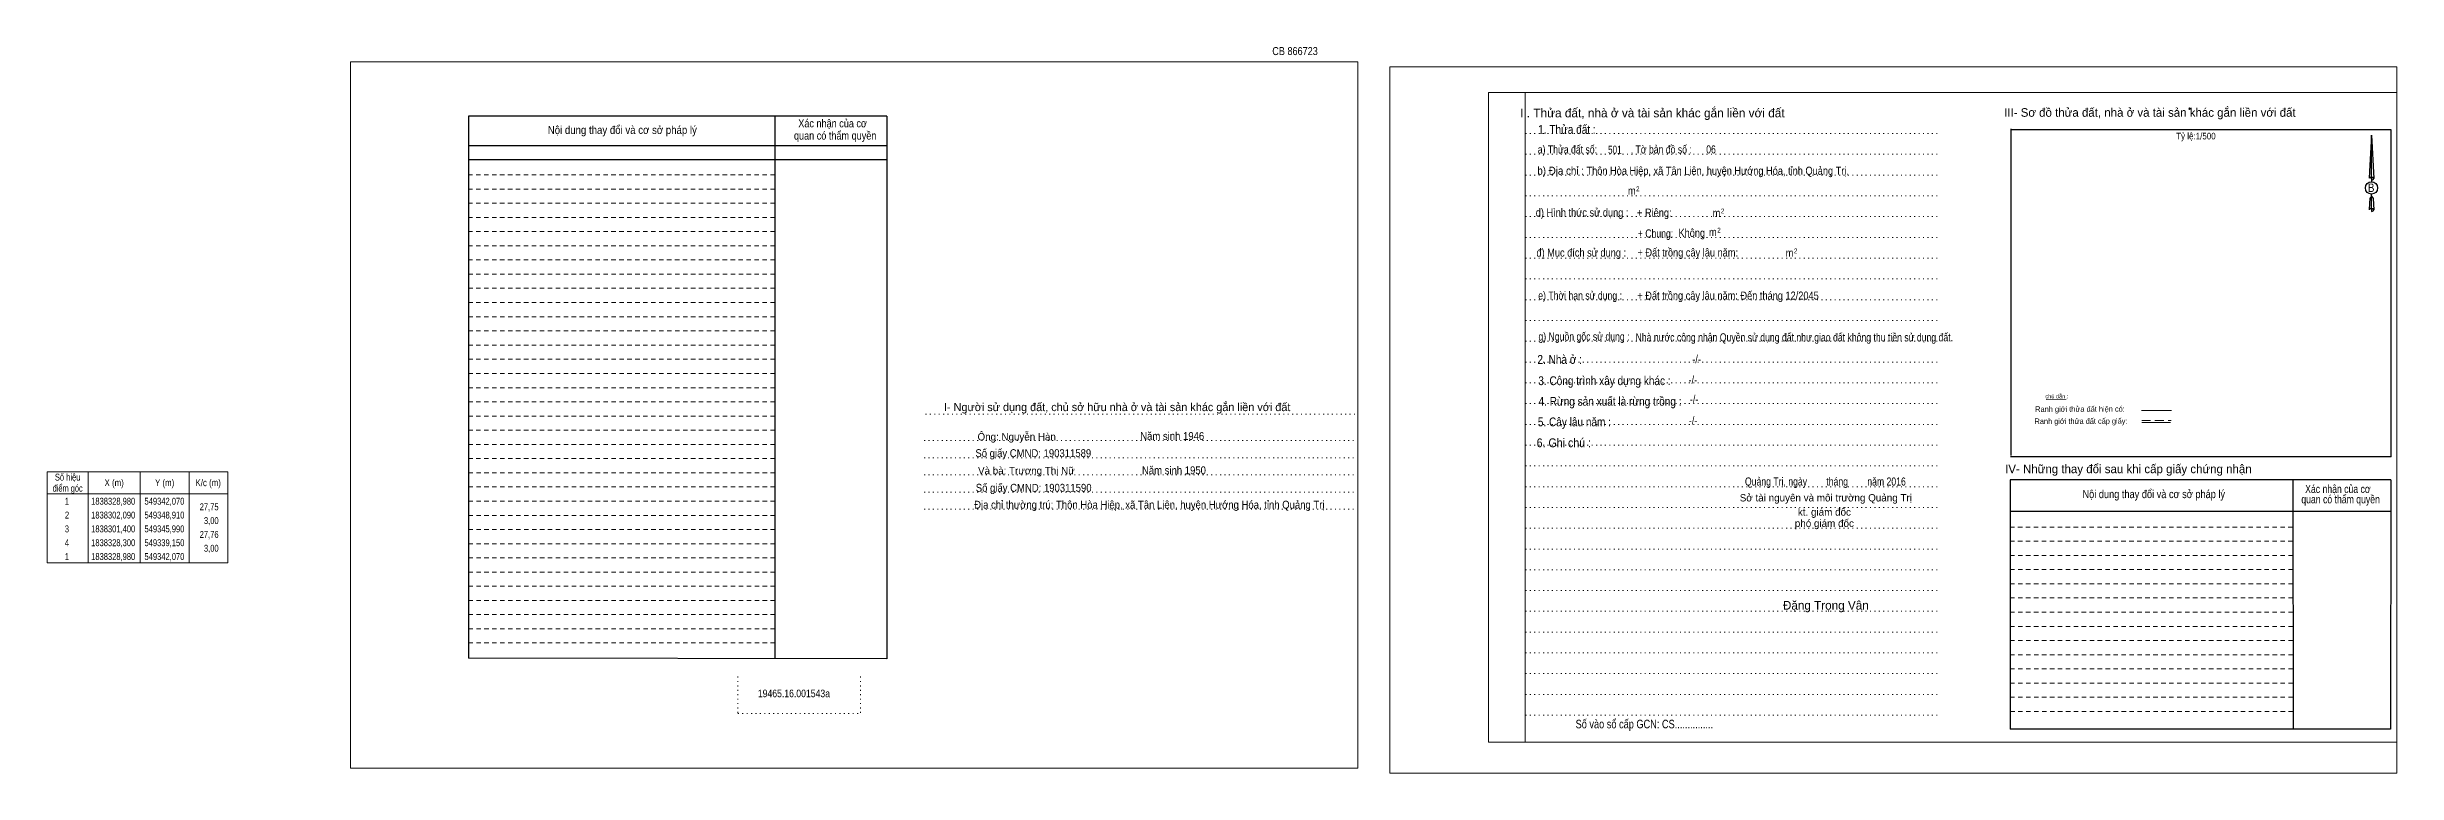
# Model space of a CAD drawing. Header units: metres. Extents: x 548910 to 549896, y 1838215 to 1838383.
# Drawn here: x 549416.9 to 549895.6, y 1838215.1 to 1838363.2 of the extents above; entities that cross this region are included whole.
import ezdxf
from ezdxf.enums import TextEntityAlignment as Align

# ---------------------------------------------------------------- set-up
doc = ezdxf.new("R2010")
doc.units = ezdxf.units.M
doc.header["$LTSCALE"] = 0.6
doc.header["$PDMODE"] = 32
doc.header["$PDSIZE"] = 0.3
for name, pattern in [('DOTTED', [1.5, 0.3, -1.2]), ('MEDIUM_DASHED', [4.5, 3, -1.5]), ('SHORT_DASHED', [2.7, 1.5, -1.2])]:
    doc.linetypes.add(name, pattern=pattern)
for name, color, linetype, lineweight in [('1', 7, 'DOTTED', 13), ('18', 7, 'Continuous', 13), ('2', 7, 'SHORT_DASHED', 13), ('28', 7, 'Continuous', 13), ('55', 7, 'Continuous', 13), ('63', 7, 'Continuous', 13)]:
    doc.layers.add(name, color=color, linetype=linetype, lineweight=lineweight)
doc.layers.add('40', color=7, linetype='Continuous')

msp = doc.modelspace()

# ---------------------------------------------------------------- linework, layer by layer
at = {"layer": '1', "linetype": 'Continuous'}
for p, q in [((549710.53, 1838353.95), (549895.63, 1838353.95)), ((549710.53, 1838353.95), (549710.53, 1838221.45)), ((549895.63, 1838353.95), (549895.63, 1838220.33)), ((549710.53, 1838221.45), (549895.63, 1838221.45))]:
    msp.add_line(p, q, dxfattribs=at)
at = {"layer": '1'}
for p, q in [((549718.03, 1838353.95), (549718.03, 1838221.45)), ((549718.03, 1838353.95), (549718.03, 1838221.45)), ((549718.09, 1838345.55), (549802.63, 1838345.55)), ((549718.09, 1838341.31), (549802.63, 1838341.31)), ((549718.09, 1838337.07), (549802.63, 1838337.07)), ((549718.09, 1838332.85), (549802.63, 1838332.85)), ((549718.09, 1838328.61), (549802.63, 1838328.61)), ((549718.09, 1838324.37), (549802.63, 1838324.37)), ((549718.09, 1838320.13), (549802.63, 1838320.13)), ((549718.09, 1838315.91), (549802.63, 1838315.91)), ((549718.09, 1838311.65), (549802.63, 1838311.65)), ((549718.09, 1838307.43), (549802.63, 1838307.43)), ((549718.09, 1838303.19), (549802.63, 1838303.19)), ((549718.09, 1838298.95), (549802.63, 1838298.95)), ((549718.09, 1838294.71), (549802.63, 1838294.71)), ((549718.09, 1838290.49), (549802.63, 1838290.49)), ((549595.87, 1838288.33), (549683.93, 1838288.33)), ((549718.09, 1838286.25), (549802.63, 1838286.25)), ((549595.59, 1838282.93), (549683.63, 1838282.93)), ((549718.09, 1838282.01), (549802.63, 1838282.01)), ((549595.59, 1838279.43), (549683.63, 1838279.43)), ((549595.59, 1838275.93), (549683.63, 1838275.93)), ((549718.09, 1838277.77), (549802.63, 1838277.77)), ((549595.59, 1838272.43), (549683.63, 1838272.43)), ((549718.09, 1838273.53), (549802.63, 1838273.53)), ((549595.59, 1838268.93), (549683.63, 1838268.93)), ((549718.09, 1838269.31), (549802.63, 1838269.31)), ((549718.09, 1838265.07), (549802.63, 1838265.07)), ((549718.09, 1838260.83), (549802.63, 1838260.83)), ((549718.09, 1838256.59), (549802.63, 1838256.59)), ((549718.09, 1838252.37), (549802.63, 1838252.37)), ((549718.09, 1838248.13), (549802.63, 1838248.13)), ((549718.09, 1838243.89), (549802.63, 1838243.89)), ((549718.09, 1838239.65), (549802.63, 1838239.65)), ((549557.65, 1838234.81), (549557.65, 1838227.29)), ((549582.63, 1838234.81), (549582.63, 1838227.29)), ((549718.09, 1838235.43), (549802.63, 1838235.43)), ((549718.09, 1838231.19), (549802.63, 1838231.19)), ((549557.65, 1838227.29), (549582.63, 1838227.29)), ((549718.09, 1838226.95), (549802.63, 1838226.95))]:
    msp.add_line(p, q, dxfattribs=at)
at = {"layer": '1', "linetype": 'Continuous'}
for points in [[(549478.75, 1838216.15), (549683.95, 1838216.15), (549683.95, 1838360.15), (549478.75, 1838360.15)], [(549478.75, 1838360.15), (549683.95, 1838360.15), (549683.95, 1838216.15), (549478.75, 1838216.15)], [(549478.75, 1838216.15), (549683.95, 1838216.15), (549683.95, 1838360.15), (549478.75, 1838360.15)], [(549690.43, 1838215.15), (549895.63, 1838215.15), (549895.63, 1838359.15), (549690.43, 1838359.15)], [(549718.03, 1838353.95), (549895.63, 1838353.95), (549895.63, 1838221.45), (549718.03, 1838221.45)]]:
    msp.add_lwpolyline(points, close=True, dxfattribs=at)
at = {"layer": '18', "lineweight": 25}
for p, q in [((549890.43, 1838345.25), (549890.91, 1838336.41)), ((549890.43, 1838345.25), (549890.91, 1838336.41)), ((549890.43, 1838345.25), (549890.91, 1838336.41)), ((549890.05, 1838337.79), (549889.97, 1838336.43)), ((549890.43, 1838336.71), (549890.43, 1838336.37)), ((549890.43, 1838336.37), (549890.43, 1838336.11)), ((549890.43, 1838336.11), (549890.43, 1838335.77)), ((549890.43, 1838336.11), (549890.43, 1838335.77)), ((549890.43, 1838336.11), (549890.43, 1838335.77)), ((549890.43, 1838332.79), (549890.43, 1838333.19)), ((549890.43, 1838332.79), (549890.43, 1838333.19)), ((549890.43, 1838332.79), (549890.43, 1838333.19)), ((549890.43, 1838332.79), (549890.79, 1838332.31)), ((549890.43, 1838332.79), (549890.79, 1838332.31)), ((549890.43, 1838332.79), (549890.79, 1838332.31)), ((549890.91, 1838336.41), (549890.91, 1838336.43)), ((549890.43, 1838330.29), (549890.43, 1838329.95)), ((549890.43, 1838329.95), (549890.43, 1838329.69)), ((549890.79, 1838332.31), (549890.91, 1838329.99)), ((549890.79, 1838332.31), (549890.91, 1838329.99)), ((549890.79, 1838332.31), (549890.91, 1838329.99)), ((549890.91, 1838329.99), (549890.91, 1838330.01))]:
    msp.add_line(p, q, dxfattribs=at)
for points in [[(549890.43, 1838336.71), (549890.43, 1838345.25), (549890.05, 1838337.79)], [(549890.43, 1838330.29), (549890.43, 1838332.79), (549890.11, 1838332.31), (549890.05, 1838331.37), (549889.97, 1838330.01)]]:
    msp.add_lwpolyline(points, dxfattribs=at)
msp.add_ellipse((549890.4536, 1838334.4497), major_axis=(0, 1.258), ratio=0.983453, dxfattribs=at)
for centre, start_param, end_param in [((549890.454, 1838336.3882), 1.57079633, 3.07445202), ((549890.454, 1838336.3882), 0.06714063, 1.57079633), ((549890.454, 1838336.3882), 4.71238898, 6.28318531), ((549890.454, 1838329.9677), 2.49106941, 3.07427841), ((549890.454, 1838329.9677), 1.57079633, 2.49106941), ((549890.454, 1838329.9677), 0.06714063, 1.57079633), ((549890.454, 1838329.9677), 4.71238898, 6.28318531)]:
    msp.add_ellipse(centre, major_axis=(0.4535, 0), ratio=0.655448, start_param=start_param, end_param=end_param, dxfattribs=at)
at = {"layer": '2', "linetype": 'Continuous', "lineweight": 25}
for p, q in [((549588.01, 1838349.11), (549502.75, 1838349.11)), ((549502.75, 1838349.11), (549502.75, 1838238.59)), ((549565.17, 1838349.11), (549565.21, 1838238.51)), ((549588.01, 1838343.07), (549502.85, 1838343.07)), ((549588.01, 1838340.19), (549502.85, 1838340.19))]:
    msp.add_line(p, q, dxfattribs=at)
at = {"layer": '2'}
for p, q in [((549565.17, 1838337.13), (549502.73, 1838337.13)), ((549565.17, 1838334.23), (549502.73, 1838334.23)), ((549565.17, 1838334.23), (549502.75, 1838334.23)), ((549565.17, 1838331.33), (549502.75, 1838331.33)), ((549565.17, 1838328.45), (549502.75, 1838328.45)), ((549565.17, 1838325.55), (549502.75, 1838325.55)), ((549565.17, 1838322.65), (549502.75, 1838322.65)), ((549565.17, 1838319.77), (549502.75, 1838319.77)), ((549565.19, 1838316.87), (549502.75, 1838316.87)), ((549565.19, 1838313.99), (549502.75, 1838313.99)), ((549565.19, 1838311.09), (549502.75, 1838311.09)), ((549565.19, 1838308.19), (549502.75, 1838308.19)), ((549565.19, 1838305.31), (549502.75, 1838305.31)), ((549565.19, 1838302.41), (549502.75, 1838302.41)), ((549565.19, 1838299.51), (549502.75, 1838299.51)), ((549565.19, 1838296.63), (549502.75, 1838296.63)), ((549565.19, 1838293.73), (549502.75, 1838293.73)), ((549565.19, 1838290.85), (549502.75, 1838290.85)), ((549565.19, 1838287.95), (549502.75, 1838287.95)), ((549565.19, 1838285.05), (549502.75, 1838285.05)), ((549565.19, 1838282.17), (549502.75, 1838282.17)), ((549565.19, 1838279.27), (549502.75, 1838279.27)), ((549565.21, 1838276.37), (549502.75, 1838276.37)), ((549565.21, 1838273.49), (549502.75, 1838273.49)), ((549565.21, 1838270.59), (549502.75, 1838270.59)), ((549565.21, 1838267.69), (549502.75, 1838267.69)), ((549565.21, 1838264.81), (549502.75, 1838264.81)), ((549565.21, 1838261.91), (549502.75, 1838261.91)), ((549874.39, 1838262.41), (549816.83, 1838262.41)), ((549565.21, 1838259.03), (549502.75, 1838259.03)), ((549565.21, 1838256.13), (549502.75, 1838256.13)), ((549874.41, 1838259.53), (549816.83, 1838259.53)), ((549874.41, 1838256.63), (549816.83, 1838256.63)), ((549565.21, 1838253.23), (549502.75, 1838253.23)), ((549874.41, 1838253.73), (549816.83, 1838253.73)), ((549565.21, 1838250.35), (549502.75, 1838250.35)), ((549565.21, 1838247.45), (549502.75, 1838247.45)), ((549874.41, 1838250.85), (549816.83, 1838250.85)), ((549874.41, 1838247.95), (549816.83, 1838247.95)), ((549565.21, 1838244.55), (549502.75, 1838244.55)), ((549874.41, 1838245.05), (549816.83, 1838245.05)), ((549874.43, 1838242.17), (549816.83, 1838242.17)), ((549565.21, 1838241.67), (549502.75, 1838241.67)), ((549874.43, 1838239.27), (549816.83, 1838239.27)), ((549874.43, 1838236.39), (549816.83, 1838236.39)), ((549874.43, 1838233.49), (549816.83, 1838233.49)), ((549874.43, 1838230.59), (549816.83, 1838230.59)), ((549874.45, 1838227.71), (549816.83, 1838227.71))]:
    msp.add_line(p, q, dxfattribs=at)
at = {"layer": '2', "linetype": 'Continuous', "lineweight": 25}
msp.add_lwpolyline([(549588.01, 1838349.11), (549587.97, 1838238.47), (549502.75, 1838238.59)], dxfattribs=at)
at = {"layer": '28', "lineweight": 25}
for p, q in [((549816.97, 1838346.51), (549816.97, 1838279.87)), ((549894.41, 1838279.65), (549816.89, 1838279.65)), ((549874.39, 1838274.95), (549874.45, 1838224.07)), ((549894.35, 1838274.95), (549894.31, 1838224.07)), ((549894.33, 1838268.49), (549816.83, 1838268.49)), ((549894.31, 1838224.07), (549816.83, 1838224.07))]:
    msp.add_line(p, q, dxfattribs=at)
at = {"layer": '28', "linetype": 'SHORT_DASHED'}
msp.add_line((549874.39, 1838265.31), (549816.83, 1838265.31), dxfattribs=at)
at = {"layer": '28', "lineweight": 25}
for points in [[(549894.41, 1838279.65), (549894.41, 1838346.29), (549816.89, 1838346.29)], [(549894.35, 1838274.95), (549816.83, 1838274.95), (549816.83, 1838224.07)]]:
    msp.add_lwpolyline(points, dxfattribs=at)
at = {"layer": '28'}
msp.add_point((549853.37, 1838350.61), dxfattribs=at)
at = {"layer": '55'}
for p, q in [((549824.19, 1838291.35), (549828.23, 1838291.41)), ((549843.57, 1838289.09), (549849.67, 1838289.09)), ((549843.63, 1838286.61), (549849.49, 1838286.61)), ((549843.63, 1838286.61), (549849.49, 1838286.61))]:
    msp.add_line(p, q, dxfattribs=at)
at = {"layer": '55', "linetype": 'MEDIUM_DASHED'}
msp.add_line((549843.63, 1838287.05), (549849.63, 1838287.05), dxfattribs=at)
at = {"layer": '63'}
for p, q in [((549425.33, 1838276.6), (549425.33, 1838257.99)), ((549435.86, 1838276.6), (549435.86, 1838257.99)), ((549445.9, 1838276.6), (549445.9, 1838257.99)), ((549416.91, 1838272.09), (549453.72, 1838272.09))]:
    msp.add_line(p, q, dxfattribs=at)
msp.add_lwpolyline([(549416.91, 1838276.6), (549453.72, 1838276.6), (549453.72, 1838257.99), (549416.91, 1838257.99)], close=True, dxfattribs=at)

# ---------------------------------------------------------------- texts
at = {"layer": '18'}
for s, height, p in [('II. Thửa đất, nhà ở và tài sản khác gắn liền với đất', 1.8, (549743.95, 1838348.85)), ('Sở tài nguyên và môi trường Quảng Trị', 1.5, (549779.28, 1838270.53)), ('phó giám đốc', 1.5, (549778.98, 1838265.32)), ('kt. giám đốc', 1.5, (549778.99, 1838267.63)), ('Đặng Trọng Vân', 1.782, (549779.275, 1838248.47))]:
    msp.add_text(s, height=height, dxfattribs=at).set_placement(p, align=Align.CENTER)
for s, height, width, p in [('1. Thửa đất :', 1.8, 0.85, (549726.535, 1838345.49)), ('a) Thửa đất số:              , Tờ bản đồ số : ', 1.65, 0.8, (549736.53, 1838341.48)), ('501', 1.65, 0.75, (549736.295, 1838341.43)), ('06', 1.65, 0.8, (549755.89, 1838341.49)), ('b) Địa chỉ : ', 1.65, 0.9, (549725.53, 1838337.15)), (' Thôn Hòa Hiệp, xã Tân Liên, huyện Hướng Hóa, tỉnh Quảng Trị.', 1.65, 0.85, (549756.995, 1838337.14)), (' m', 1.65, 0.85, (549739.485, 1838333.06)), ('2', 1, 0.75, (549740.975, 1838333.76)), ('B', 1.728, 0.85, (549890.375, 1838333.63)), ('d) Hình thức sử dụng :', 1.65, 0.85, (549729.625, 1838328.63)), ('+ Riêng: ', 1.65, 0.85, (549744.595, 1838328.59)), (' m', 1.65, 0.85, (549756.745, 1838328.53)), ('2', 1, 0.75, (549758.255, 1838329.25)), ('       + Chung:', 1.65, 0.8, (549742.865, 1838324.35)), ('Không', 1.65, 0.85, (549751.965, 1838324.47)), (' m', 1.65, 0.85, (549756.005, 1838324.63)), ('2', 1, 0.75, (549757.515, 1838325.35)), ('đ) Mục đích sử dụng :', 1.65, 0.85, (549729.455, 1838320.45)), ('+ Đất trồng cây lâu năm:', 1.65, 0.85, (549751.15, 1838320.47)), (' m', 1.65, 0.85, (549771.625, 1838320.41)), ('2', 1, 0.75, (549773.135, 1838321.11)), ('+ Đất trồng cây lâu năm: Đến tháng 12/2045', 1.65, 0.85, (549759.355, 1838311.68)), ('e) Thời hạn sử dụng :', 1.65, 0.8, (549729.22, 1838311.69)), ('g) Nguồn gốc sử dụng :', 1.65, 0.8, (549730.01, 1838303.33)), ('Nhà nước công nhận Quyền sử dụng đất như giao đất không thu tiền sử dụng đất.', 1.65, 0.8, (549772.85, 1838303.17)), ('2. Nhà ở :', 1.8, 0.85, (549725.065, 1838298.59)), ('3. Công trình xây dựng khác :', 1.8, 0.85, (549734.18, 1838294.25)), ('4. Rừng sản xuất là rừng trồng :', 1.8, 0.85, (549735.315, 1838290.05)), ('5. Cây lâu năm :', 1.8, 0.85, (549728.06, 1838285.85)), ('6. Ghi chú :', 1.8, 0.9, (549725.905, 1838281.59)), ('Quảng Trị, ngày        tháng        năm 2016', 1.65, 0.8, (549779.185, 1838273.77)), ('19465.16.001543a', 1.55, 0.85, (549569.065, 1838230.61)), ('Số vào sổ cấp GCN: CS...............', 1.75, 0.8, (549742.3, 1838224.27))]:
    msp.add_text(s, height=height, dxfattribs=dict(at, width=width)).set_placement(p, align=Align.CENTER)
at = {"layer": '2'}
for s, height, width, p in [('Nội dung thay đổi và cơ sở pháp lý', 1.63, 0.9, (549534.11, 1838345.47)), ('Nội dung thay đổi và cơ sở pháp lý', 1.63, 0.9, (549534.11, 1838345.47)), ('Xác nhận của cơ', 1.63, 0.85, (549576.945, 1838346.81)), ('Xác nhận của cơ', 1.63, 0.85, (549576.945, 1838346.81)), (' quan có thẩm quyền', 1.63, 0.85, (549577.215, 1838344.31)), (' quan có thẩm quyền', 1.63, 0.85, (549577.215, 1838344.31)), ('Tỷ lệ:1/500', 1.35, 0.9, (549854.67, 1838344.35))]:
    msp.add_text(s, height=height, dxfattribs=dict(at, width=width)).set_placement(p, align=Align.CENTER)
at = {"layer": '28'}
for s, height, p in [('III- Sơ đồ thửa đất, nhà ở và tài sản khác gắn liền với đất', 1.75, (549845.29, 1838348.97)), ('I- Người sử dụng đất, chủ sở hữu nhà ở và tài sản khác gắn liền với đất', 1.653, (549634.915, 1838288.95)), ('Ông: Nguyễn Hàn', 1.49, (549614.45, 1838282.98)), ('Và bà: Trương Thị Nữ', 1.49, (549616.425, 1838276.07)), ('IV- Những thay đổi sau khi cấp giấy chứng nhận', 1.75, (549840.915, 1838276.29))]:
    msp.add_text(s, height=height, dxfattribs=at).set_placement(p, align=Align.CENTER)
for s, height, width, p in [('-/-', 1.65, 0.85, (549752.945, 1838298.69)), ('-/-', 1.65, 0.85, (549752.185, 1838294.51)), ('-/-', 1.65, 0.85, (549752.445, 1838290.55)), ('-/-', 1.65, 0.85, (549752.245, 1838286.23)), ('Số giấy CMND: 190311589', 1.61, 0.9, (549617.83, 1838279.57)), ('Năm sinh 1946', 1.61, 0.9, (549646.125, 1838283.07)), ('Năm sinh 1950', 1.61, 0.9, (549646.48, 1838276.08)), ('Địa chỉ thường trú: Thôn Hòa Hiệp, xã Tân Liên, huyện Hướng Hóa, tỉnh Quảng Trị', 1.61, 0.9, (549641.465, 1838269.07)), ('Số giấy CMND: 190311590', 1.61, 0.9, (549617.905, 1838272.51)), ('Nội dung thay đổi và cơ sở pháp lý', 1.65, 0.85, (549846.08, 1838271.21)), (' quan có thẩm quyền', 1.65, 0.8, (549883.895, 1838270.15)), ('Xác nhận của cơ', 1.65, 0.8, (549883.585, 1838272.25))]:
    msp.add_text(s, height=height, dxfattribs=dict(at, width=width)).set_placement(p, align=Align.CENTER)
at = {"layer": '40', "width": 0.85}
msp.add_text('CB 866723', height=1.63, dxfattribs=at).set_placement((549671.15, 1838361.55), align=Align.CENTER)
at = {"layer": '55', "width": 0.8}
for s, height, p in [('Ranh giới thửa đất hiện có:', 1.128, (549831.0537, 1838288.8075)), ('Ranh giới thửa đất cấp giấy:', 1.123, (549831.2587, 1838286.3481))]:
    msp.add_text(s, height=height, rotation=0.135, dxfattribs=at).set_placement(p, align=Align.CENTER)
at = {"layer": '55'}
msp.add_text('chú dẫn :', height=0.8277, rotation=359.974, dxfattribs=at).set_placement((549826.3498, 1838291.5489), align=Align.CENTER)
at = {"layer": '63'}
for s, width, p in [('Số hiệu', 0.75, (549421.12, 1838274.78)), ('điểm góc', 0.8, (549421.12, 1838272.52)), (' 1', 0.65, (549420.77, 1838269.87)), ('1838328,980', 0.75, (549430.395, 1838269.87)), ('X (m)', 0.85, (549430.595, 1838273.65)), ('549342,070', 0.75, (549440.835, 1838269.87)), ('Y (m)', 0.85, (549440.88, 1838273.65)), ('K/c (m)', 0.85, (549449.75, 1838273.65)), (' 3', 0.7, (549420.765, 1838264.23)), (' 2', 0.75, (549420.775, 1838267.05)), ('1838302,090', 0.75, (549430.395, 1838267.05)), ('1838301,400', 0.75, (549430.395, 1838264.23)), ('549348,910', 0.75, (549440.835, 1838267.05)), ('549345,990', 0.75, (549440.835, 1838264.23)), (' 4', 0.75, (549420.77, 1838261.41)), ('1838328,300', 0.75, (549430.395, 1838261.41)), ('549339,150', 0.75, (549440.835, 1838261.41)), (' 1', 0.65, (549420.77, 1838258.59)), ('1838328,980', 0.75, (549430.395, 1838258.59)), ('549342,070', 0.75, (549440.835, 1838258.59))]:
    msp.add_text(s, height=1.41, dxfattribs=dict(at, width=width)).set_placement(p, align=Align.CENTER)
at = {"layer": '63', "width": 0.75}
for s, p in [('27,75', (549451.86, 1838268.74)), ('3,00', (549451.87, 1838265.92)), ('27,76', (549451.86, 1838263.1)), ('3,00', (549451.87, 1838260.28))]:
    msp.add_text(s, height=1.41, dxfattribs=at).set_placement(p, align=Align.RIGHT)

doc.saveas('drawing.dxf')
